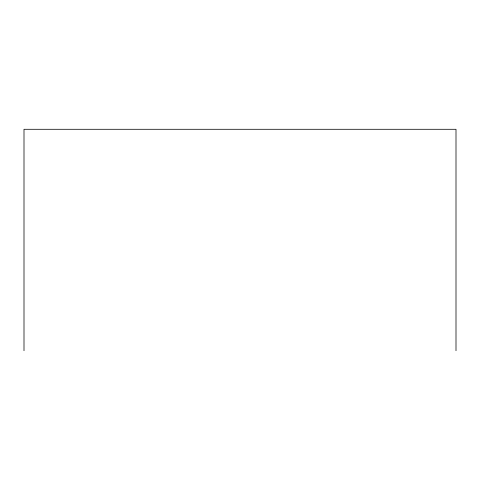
<?xml version="1.0" encoding="UTF-8"?>
<svg xmlns="http://www.w3.org/2000/svg" width="480" height="480" viewBox="0 0 480 480"><rect width="100%" height="100%" fill="white"/><g stroke="black" fill="none" stroke-linecap="round" stroke-linejoin="round"><path stroke-width="0.72" d="M456 350.706L456 129.294L24 129.294L24 350.706"/></g></svg>
